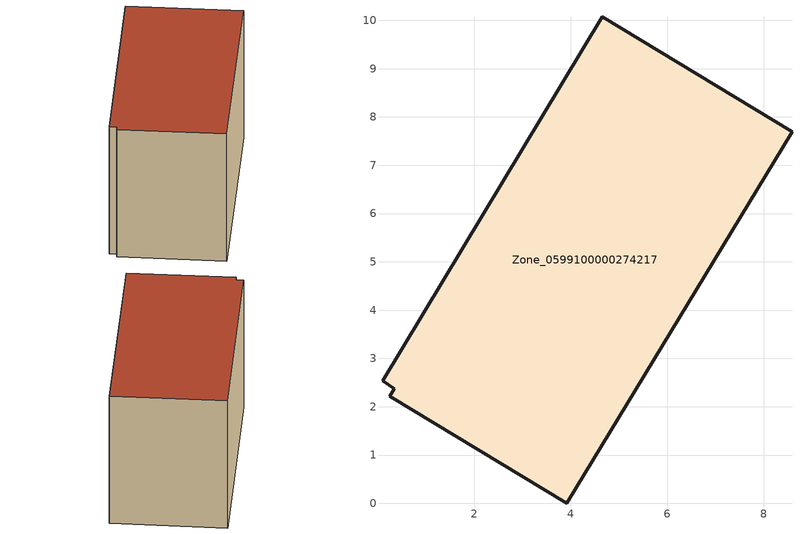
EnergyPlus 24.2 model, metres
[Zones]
Zone_0599100000274217
 floor ground (C_G): 0.34,2.37 0.1,2.54 4.65,10.08 8.58,7.7 3.92,0 0.26,2.22 z0
 wall outside (C_F): 3.92,0 8.58,7.7 4.65,10.08 0.1,2.54 0.34,2.37 0.26,2.22 3.92,0 z0:5.81
 roof outside (C_R): 0.34,2.37 0.26,2.22 3.92,0 8.58,7.7 4.65,10.08 0.1,2.54 z5.81
[BUILDING]
Pand.0599100000274217: North Axis=0; Terrain=City; Loads Convergence Tolerance Value=0.04; Temperature Convergence Tolerance Value=0.4; Solar Distribution=FullExterior; Maximum Number of Warmup Days=25; Minimum Number of Warmup Days=1
[Site:Location]
Rotterdam.The.Hague.AP_ZH_NLD Design_Conditions: Latitude=51.96; Longitude=4.45; Time Zone=1; Elevation=-4.5
[SITE:GROUNDTEMPERATURE:BUILDINGSURFACE]
18, 18, 18, 18, 18, 18, 18, 18, 18, 18, 18, 18
[MATERIAL] Thermal Absorptance=0.9; Solar Absorptance=0.7; Visible Absorptance=0.7
Name | Roughness | Thickness | Conductivity | Density | Specific Heat
G.TC.1946-1964 | MediumSmooth | 0.15 | 1 | 540 | 1210
F.TC.1946-1964 | Rough | 0.3 | 0.857143 | 1920 | 840
R.TC.1946-1964 | MediumRough | 0.2 | 0.235294 | 1500 | 1000
[CONSTRUCTION]
C_G: G.TC.1946-1964
C_F: F.TC.1946-1964
C_R: R.TC.1946-1964
[ZONE]
Zone_0599100000274217: Type=1; Multiplier=1; Ceiling Height=Autocalculate; Volume=Autocalculate; Floor Area=autocalculate; Part of Total Floor Area=Yes
[ZONEINFILTRATION:DESIGNFLOWRATE]
Infil_Zone_0599100000274217: Zone or ZoneList or Space or SpaceList=Zone_0599100000274217; Schedule=AlwaysOn; Design Flow Rate Calculation Method=Flow/Area; Flow Rate per Floor Area=0.003; Constant Term Coefficient=1; Temperature Term Coefficient=0; Velocity Term Coefficient=0; Velocity Squared Term Coefficient=0
[HVACTEMPLATE:ZONE:IDEALLOADSAIRSYSTEM]
Zone_0599100000274217: Maximum Heating Supply Air Temperature=50; Minimum Cooling Supply Air Temperature=13; Maximum Heating Supply Air Humidity Ratio=0.0156; Minimum Cooling Supply Air Humidity Ratio=0.0077; Heating Limit=NoLimit; Cooling Limit=NoLimit; Dehumidification Control Type=ConstantSensibleHeatRatio; Cooling Sensible Heat Ratio=0.7; Dehumidification Setpoint=60; Humidification Control Type=None; Humidification Setpoint=30; Outdoor Air Method=None; Outdoor Air Flow Rate per Person=0.00944; Outdoor Air Flow Rate per Zone Floor Area=0; Outdoor Air Flow Rate per Zone=0; Demand Controlled Ventilation Type=None; Outdoor Air Economizer Type=NoEconomizer; Heat Recovery Type=None; Sensible Heat Recovery Effectiveness=0.7; Latent Heat Recovery Effectiveness=0.65
[ZONECONTROL:THERMOSTAT]
ThermostatControl_Zone_0599100000274217: Zone or ZoneList=Zone_0599100000274217; Control Type Schedule=DualSetpointControlType; Control 1=Thermostat_Zone_0599100000274217; Temperature Difference Between Cutout And Setpoint=0
[THERMOSTATSETPOINT:DUALSETPOINT]
Thermostat_Zone_0599100000274217: Heating Setpoint Temperature Schedule=HeatingSetpoint_Zone_0599100000274217; Cooling Setpoint Temperature Schedule=CoolingSetpoint_Zone_0599100000274217
[SCHEDULE:COMPACT]
HeatingSetpoint_Zone_0599100000274217: Through: 12/31, For: AllDays, Until: 24:00, 21
CoolingSetpoint_Zone_0599100000274217: Through: 12/31, For: AllDays, Until: 24:00, 24
DualSetpointControlType: Through: 12/31, For: AllDays, Until: 24:00, 4
AlwaysOn: Through: 12/31, For: AllDays, Until: 24:00, 1
